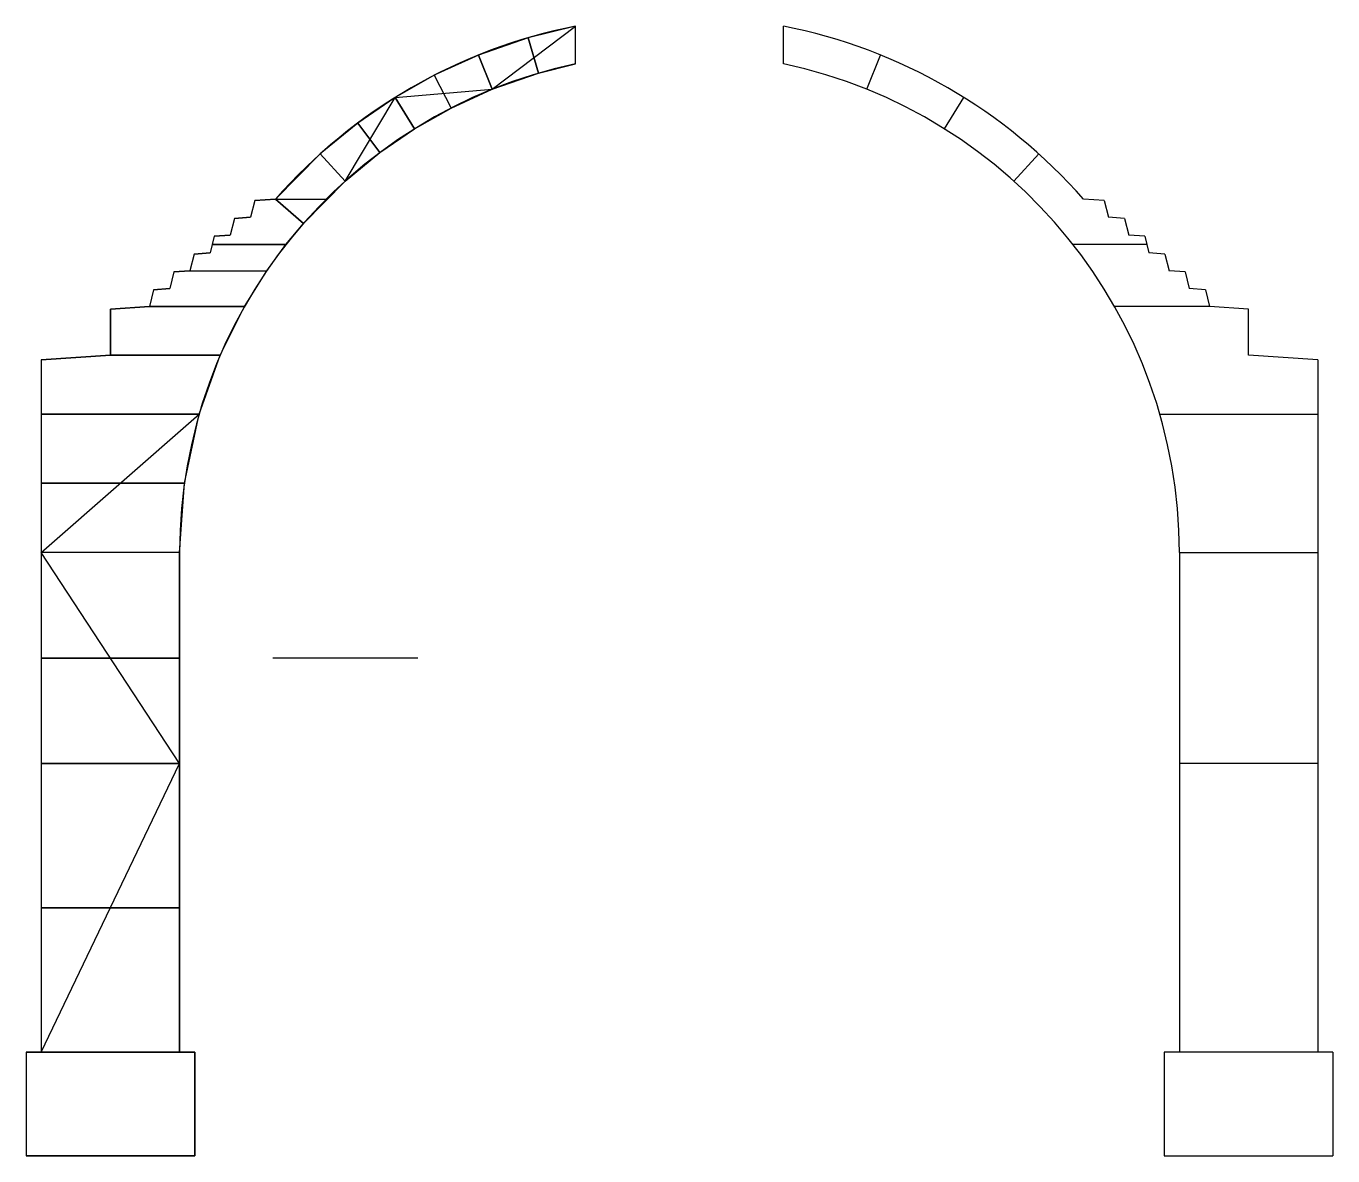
# Model space of a CAD drawing. Extents: x -28.3 to 28.3, y -4.5 to 44.5.
import ezdxf

# ---------------------------------------------------------------- set-up
doc = ezdxf.new("R2010")
doc.units = 0
doc.header["$MEASUREMENT"] = 0
doc.layers.get('0').update_dxf_attribs({"linetype": 'CONTINUOUS'})
doc.layers.get('DEFPOINTS').update_dxf_attribs({"color": 2, "linetype": 'CONTINUOUS'})
doc.layers.add('MODELO', color=5, linetype='CONTINUOUS')

msp = doc.modelspace()

# ---------------------------------------------------------------- linework, layer by layer
for p, q in [((-27.65, 21.65), (-20.801983, 27.65)), ((-21.65, 12.5), (-27.65, 21.65)), ((-27.65, 0), (-21.65, 12.5))]:
    msp.add_line(p, q)
at = {"layer": 'DEFPOINTS'}
for p, q in [((-8.110233, 41.72353), (-4.5, 44.460359)), ((-6.559086, 43.955625), (-6.107708, 42.420614)), ((-10.619812, 42.332894), (-9.888986, 40.909555)), ((-14.486678, 37.739085), (-12.320623, 41.367118)), ((-12.320623, 41.367118), (-8.110233, 41.72353)), ((-13.934242, 40.261808), (-12.975327, 38.980995)), ((-17.497463, 36.960169), (-16.293337, 35.906566)), ((-17.497463, 36.960169), (-15.307554, 36.960169)), ((-21.207605, 33.857271), (-17.880298, 33.857271)), ((-24.65, 30.2), (-19.890199, 30.2)), ((-27.65, 24.65), (-21.44114, 24.65)), ((-27.65, 17.075), (-21.65, 17.075)), ((-11.341019, 17.075), (-17.620227, 17.075)), ((-27.65, 6.25), (-21.65, 6.25))]:
    msp.add_line(p, q, dxfattribs=at)
for points in [[(-4.5, 44.460359), (-6.559086, 43.955625), (-6.107708, 42.420614), (-4.5, 42.827169), (-4.5, 44.460359)], [(-6.559086, 43.955625), (-8.709603, 43.207025), (-8.110233, 41.72353), (-6.107708, 42.420614), (-6.559086, 43.955625)], [(-8.709603, 43.207025), (-10.619812, 42.332894), (-9.888986, 40.909555), (-8.110233, 41.72353), (-8.709603, 43.207025)], [(-10.619812, 42.332894), (-12.320623, 41.367118), (-11.472752, 40.010241), (-9.888986, 40.909555)], [(-12.320623, 41.367118), (-13.934242, 40.261808), (-12.975327, 38.980995), (-11.472752, 40.010241)], [(-13.934242, 40.261808), (-15.557287, 38.928117), (-14.486678, 37.739085), (-12.975327, 38.980995), (-13.934242, 40.261808)], [(-15.557287, 38.928117), (-17.497463, 36.960169), (-16.293337, 35.906566), (-14.486678, 37.739085), (-15.557287, 38.928117)], [(-17.497463, 36.960169), (-18.4, 36.9), (-18.581497, 36.174011), (-19.275369, 36.127753), (-19.456866, 35.401764), (-20.150738, 35.355506), (-20.241487, 34.992512), (-17.049923, 34.992512), (-16.293337, 35.906566), (-17.497463, 36.960169)], [(-17.049923, 34.992512), (-20.241487, 34.992512), (-20.332235, 34.629518), (-21.026107, 34.58326), (-21.207605, 33.857271), (-17.880298, 33.857271), (-17.049923, 34.992512)], [(-21.207605, 33.857271), (-21.901477, 33.811013), (-22.082974, 33.085024), (-22.776846, 33.038766), (-22.958343, 32.312777), (-18.842178, 32.312777), (-17.880298, 33.857271)], [(-18.842178, 32.312777), (-22.958343, 32.312777), (-24.65, 32.2), (-24.65, 30.2), (-19.890199, 30.2), (-18.842178, 32.312777)], [(-20.801983, 27.65), (-19.890199, 30.2), (-24.65, 30.2), (-27.65, 30), (-27.65, 27.65), (-20.801983, 27.65)], [(-21.44114, 24.65), (-20.801983, 27.65), (-27.65, 27.65), (-27.65, 24.65)], [(-21.65, 21.65), (-21.44114, 24.65), (-27.65, 24.65), (-27.65, 21.65)], [(-21.65, 17.075), (-21.65, 21.65), (-27.65, 21.65), (-27.65, 17.075)], [(-21.65, 12.5), (-21.65, 17.075), (-27.65, 17.075), (-27.65, 12.5)], [(-21.65, 6.25), (-21.65, 12.5), (-27.65, 12.5), (-27.65, 6.25)], [(-21.65, 0), (-21.65, 6.25), (-27.65, 6.25), (-27.65, 0)], [(-21, 0), (-21.65, 0), (-27.65, 0), (-28.3, 0), (-28.3, -4.5), (-21, -4.5), (-21, 0)]]:
    msp.add_lwpolyline(points, dxfattribs=at)
at = {"layer": 'MODELO'}
for p, q in [((-4.5, 42.827169), (-4.5, 44.460359)), ((4.5, 42.827169), (4.5, 44.460359)), ((4.5, 42.827169), (4.5, 44.460359)), ((-8.110233, 41.72353), (-8.709603, 43.207025)), ((8.110233, 41.72353), (8.709603, 43.207025)), ((-11.472752, 40.010241), (-12.320623, 41.367118)), ((11.472752, 40.010241), (12.320623, 41.367118)), ((-14.486678, 37.739085), (-15.557287, 38.928117)), ((14.486678, 37.739085), (15.557287, 38.928117)), ((-18.4, 36.9), (-18.581497, 36.174011)), ((-18.4, 36.9), (-17.497463, 36.960169)), ((18.4, 36.9), (17.497463, 36.960169)), ((18.4, 36.9), (18.581497, 36.174011)), ((-19.275369, 36.127753), (-19.456866, 35.401764)), ((-19.275369, 36.127753), (-18.581497, 36.174011)), ((19.275369, 36.127753), (18.581497, 36.174011)), ((19.275369, 36.127753), (19.456866, 35.401764)), ((-20.150738, 35.355506), (-20.332235, 34.629518)), ((-20.150738, 35.355506), (-19.456866, 35.401764)), ((20.150738, 35.355506), (19.456866, 35.401764)), ((20.150738, 35.355506), (20.332235, 34.629518)), ((-21.026107, 34.58326), (-21.207605, 33.857271)), ((-21.026107, 34.58326), (-20.332235, 34.629518)), ((-20.241487, 34.992512), (-17.049923, 34.992512)), ((20.241487, 34.992512), (17.049923, 34.992512)), ((21.026107, 34.58326), (20.332235, 34.629518)), ((21.026107, 34.58326), (21.207605, 33.857271)), ((-21.901477, 33.811013), (-22.082974, 33.085024)), ((-21.901477, 33.811013), (-21.207605, 33.857271)), ((21.901477, 33.811013), (21.207605, 33.857271)), ((21.901477, 33.811013), (22.082974, 33.085024)), ((-22.776846, 33.038766), (-22.958343, 32.312777)), ((-22.776846, 33.038766), (-22.082974, 33.085024)), ((22.776846, 33.038766), (22.082974, 33.085024)), ((22.776846, 33.038766), (22.958343, 32.312777)), ((-24.65, 32.2), (-22.958343, 32.312777)), ((-22.958343, 32.312777), (-18.842178, 32.312777)), ((22.958343, 32.312777), (18.842178, 32.312777)), ((24.65, 32.2), (22.958343, 32.312777)), ((-24.65, 30.2), (-24.65, 32.2)), ((24.65, 30.2), (24.65, 32.2)), ((-27.65, 30), (-24.65, 30.2)), ((-27.65, 30), (-27.65, 0)), ((27.65, 30), (24.65, 30.2)), ((27.65, 30), (27.65, 0)), ((-20.801983, 27.65), (-27.65, 27.65)), ((20.801983, 27.65), (27.65, 27.65)), ((-21.65, 21.65), (-27.65, 21.65)), ((-21.65, 21.65), (-21.65, 0)), ((21.65, 21.65), (21.65, 0)), ((21.65, 21.65), (27.65, 21.65)), ((-27.65, 12.5), (-21.65, 12.5)), ((27.65, 12.5), (21.65, 12.5)), ((-28.3, 0), (-28.3, -4.5)), ((-28.3, 0), (-27.65, 0)), ((-27.65, 0), (-21.65, 0)), ((-21.65, 0), (-21, 0)), ((-21, 0), (-21, -4.5)), ((21, 0), (21, -4.5)), ((21.65, 0), (21, 0)), ((27.65, 0), (21.65, 0)), ((28.3, 0), (27.65, 0)), ((28.3, 0), (28.3, -4.5)), ((-21, -4.5), (-28.3, -4.5)), ((21, -4.5), (28.3, -4.5))]:
    msp.add_line(p, q, dxfattribs=at)
for radius, start, end in [(23.25, 101.159937, 138.814281), (23.25, 41.185719, 78.840063), (21.65, 101.996515, 180), (21.65, 0, 78.003485)]:
    msp.add_arc((0, 21.65), radius, start, end, dxfattribs=at)

doc.saveas('drawing.dxf')
